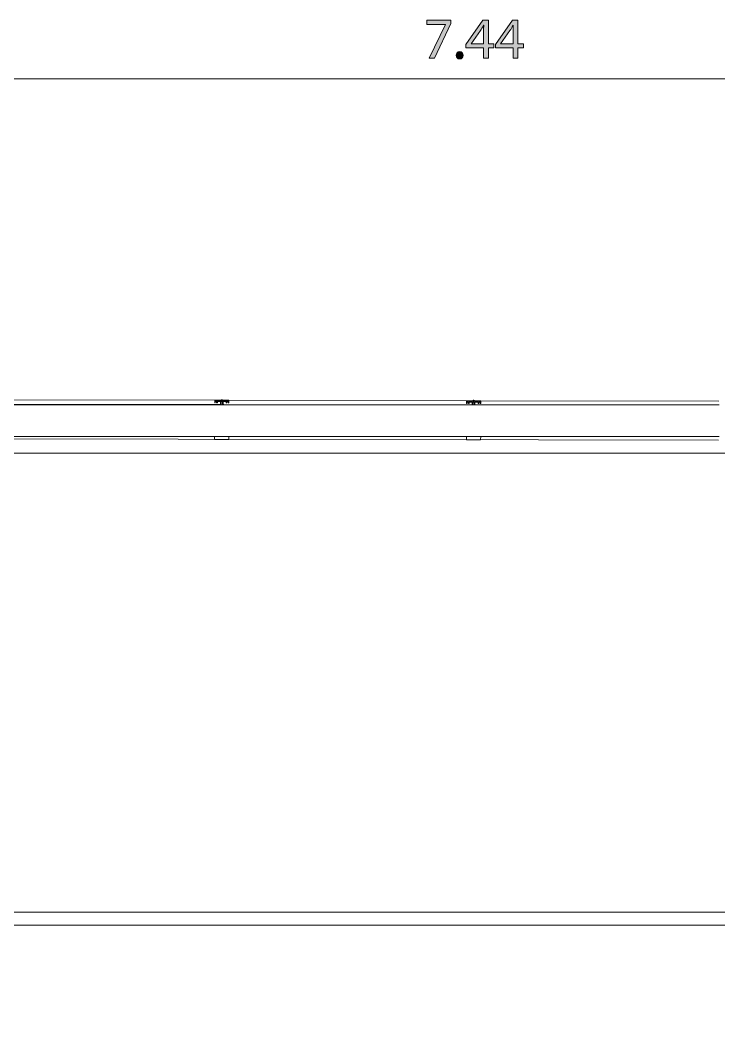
# Model space of a CAD drawing. Header units: centimetres. Extents: x -16.81 to -14.54, y 1.61 to 2.77.
# Drawn here: x -15.8976 to -15.7886, y 2.6092 to 2.7655 of the extents above; entities that cross this region are included whole.
import ezdxf

# ---------------------------------------------------------------- set-up
doc = ezdxf.new("R2010")
doc.units = ezdxf.units.CM
doc.header["$MEASUREMENT"] = 0
doc.layers.get('0').update_dxf_attribs({"lineweight": 0})
doc.layers.add('EXP COTA', color=7, linetype='Continuous', lineweight=0)

# ---------------------------------------------------------------- blocks, each defined once
blk = doc.blocks.new('Block_37')
at = {"layer": 'EXP COTA', "true_color": 0x0000cc, "transparency": 33554687}
h = blk.add_hatch(color=172, dxfattribs=at)
h.dxf.hatch_style = 2
edge = h.paths.add_edge_path()
edge.add_spline(control_points=[(-15.83039, 2.76548), (-15.83039, 2.76548), (-15.83039, 2.76493), (-15.83039, 2.76493), (-15.83039, 2.76493), (-15.83297, 2.75952), (-15.83297, 2.75952), (-15.83297, 2.75952), (-15.83381, 2.75952), (-15.83381, 2.75952), (-15.83381, 2.75952), (-15.83123, 2.76479), (-15.83123, 2.76479), (-15.83123, 2.76479), (-15.83414, 2.76479), (-15.83414, 2.76479), (-15.83414, 2.76479), (-15.83414, 2.76548), (-15.83414, 2.76548), (-15.83414, 2.76548), (-15.83039, 2.76548), (-15.83039, 2.76548)], knot_values=[0, 0, 0, 0, 1, 1, 1, 2, 2, 2, 3, 3, 3, 4, 4, 4, 5, 5, 5, 6, 6, 6, 7, 7, 7, 7], degree=3, periodic=0)
h = blk.add_hatch(color=172, dxfattribs=at)
h.dxf.hatch_style = 2
edge = h.paths.add_edge_path()
edge.add_spline(control_points=[(-15.8253, 2.76176), (-15.8253, 2.76176), (-15.8253, 2.76376), (-15.8253, 2.76376), (-15.8253, 2.76407), (-15.82529, 2.76438), (-15.82527, 2.76469), (-15.82527, 2.76469), (-15.8253, 2.76469), (-15.8253, 2.76469), (-15.82548, 2.76434), (-15.82563, 2.7641), (-15.82579, 2.76383), (-15.82579, 2.76383), (-15.82725, 2.7618), (-15.82725, 2.7618), (-15.82725, 2.7618), (-15.82725, 2.76176), (-15.82725, 2.76176), (-15.82725, 2.76176), (-15.8253, 2.76176), (-15.8253, 2.76176)], knot_values=[0, 0, 0, 0, 1, 1, 1, 2, 2, 2, 3, 3, 3, 4, 4, 4, 5, 5, 5, 6, 6, 6, 7, 7, 7, 7], degree=3, periodic=0)
edge = h.paths.add_edge_path()
edge.add_spline(control_points=[(-15.8253, 2.75952), (-15.8253, 2.75952), (-15.8253, 2.76114), (-15.8253, 2.76114), (-15.8253, 2.76114), (-15.82806, 2.76114), (-15.82806, 2.76114), (-15.82806, 2.76114), (-15.82806, 2.76166), (-15.82806, 2.76166), (-15.82806, 2.76166), (-15.82541, 2.76548), (-15.82541, 2.76548), (-15.82541, 2.76548), (-15.82453, 2.76548), (-15.82453, 2.76548), (-15.82453, 2.76548), (-15.82453, 2.76176), (-15.82453, 2.76176), (-15.82453, 2.76176), (-15.8237, 2.76176), (-15.8237, 2.76176), (-15.8237, 2.76176), (-15.8237, 2.76114), (-15.8237, 2.76114), (-15.8237, 2.76114), (-15.82453, 2.76114), (-15.82453, 2.76114), (-15.82453, 2.76114), (-15.82453, 2.75952), (-15.82453, 2.75952), (-15.82453, 2.75952), (-15.8253, 2.75952), (-15.8253, 2.75952)], knot_values=[0, 0, 0, 0, 1, 1, 1, 2, 2, 2, 3, 3, 3, 4, 4, 4, 5, 5, 5, 6, 6, 6, 7, 7, 7, 8, 8, 8, 9, 9, 9, 10, 10, 10, 11, 11, 11, 11], degree=3, periodic=0)
h = blk.add_hatch(color=172, dxfattribs=at)
h.dxf.hatch_style = 2
edge = h.paths.add_edge_path()
edge.add_spline(control_points=[(-15.82071, 2.76176), (-15.82071, 2.76176), (-15.82071, 2.76376), (-15.82071, 2.76376), (-15.82071, 2.76407), (-15.82069, 2.76438), (-15.82067, 2.76469), (-15.82067, 2.76469), (-15.82071, 2.76469), (-15.82071, 2.76469), (-15.82088, 2.76434), (-15.82103, 2.7641), (-15.82119, 2.76383), (-15.82119, 2.76383), (-15.82265, 2.7618), (-15.82265, 2.7618), (-15.82265, 2.7618), (-15.82265, 2.76176), (-15.82265, 2.76176), (-15.82265, 2.76176), (-15.82071, 2.76176), (-15.82071, 2.76176)], knot_values=[0, 0, 0, 0, 1, 1, 1, 2, 2, 2, 3, 3, 3, 4, 4, 4, 5, 5, 5, 6, 6, 6, 7, 7, 7, 7], degree=3, periodic=0)
edge = h.paths.add_edge_path()
edge.add_spline(control_points=[(-15.82071, 2.75952), (-15.82071, 2.75952), (-15.82071, 2.76114), (-15.82071, 2.76114), (-15.82071, 2.76114), (-15.82346, 2.76114), (-15.82346, 2.76114), (-15.82346, 2.76114), (-15.82346, 2.76166), (-15.82346, 2.76166), (-15.82346, 2.76166), (-15.82081, 2.76548), (-15.82081, 2.76548), (-15.82081, 2.76548), (-15.81995, 2.76548), (-15.81995, 2.76548), (-15.81995, 2.76548), (-15.81995, 2.76176), (-15.81995, 2.76176), (-15.81995, 2.76176), (-15.8191, 2.76176), (-15.8191, 2.76176), (-15.8191, 2.76176), (-15.8191, 2.76114), (-15.8191, 2.76114), (-15.8191, 2.76114), (-15.81995, 2.76114), (-15.81995, 2.76114), (-15.81995, 2.76114), (-15.81995, 2.75952), (-15.81995, 2.75952), (-15.81995, 2.75952), (-15.82071, 2.75952), (-15.82071, 2.75952)], knot_values=[0, 0, 0, 0, 1, 1, 1, 2, 2, 2, 3, 3, 3, 4, 4, 4, 5, 5, 5, 6, 6, 6, 7, 7, 7, 8, 8, 8, 9, 9, 9, 10, 10, 10, 11, 11, 11, 11], degree=3, periodic=0)
h = blk.add_hatch(color=172, dxfattribs=at)
h.dxf.hatch_style = 2
edge = h.paths.add_edge_path()
edge.add_spline(control_points=[(-15.82958, 2.76), (-15.82958, 2.76035), (-15.82935, 2.76059), (-15.82904, 2.76059), (-15.82872, 2.76059), (-15.82849, 2.76035), (-15.82849, 2.76), (-15.82849, 2.75966), (-15.8287, 2.75942), (-15.82904, 2.75942), (-15.82937, 2.75942), (-15.82958, 2.75966), (-15.82958, 2.76)], knot_values=[0, 0, 0, 0, 1, 1, 1, 2, 2, 2, 3, 3, 3, 4, 4, 4, 4], degree=3, periodic=0)
at = {"layer": 'EXP COTA'}
for points, knots in [([(-15.83039, 2.76548), (-15.83039, 2.76548), (-15.83039, 2.76493), (-15.83039, 2.76493), (-15.83039, 2.76493), (-15.83297, 2.75952), (-15.83297, 2.75952), (-15.83297, 2.75952), (-15.83381, 2.75952), (-15.83381, 2.75952), (-15.83381, 2.75952), (-15.83123, 2.76479), (-15.83123, 2.76479), (-15.83123, 2.76479), (-15.83414, 2.76479), (-15.83414, 2.76479), (-15.83414, 2.76479), (-15.83414, 2.76548), (-15.83414, 2.76548), (-15.83414, 2.76548), (-15.83039, 2.76548), (-15.83039, 2.76548)], [0, 0, 0, 0, 1, 1, 1, 2, 2, 2, 3, 3, 3, 4, 4, 4, 5, 5, 5, 6, 6, 6, 7, 7, 7, 7]), ([(-15.8253, 2.75952), (-15.8253, 2.75952), (-15.8253, 2.76114), (-15.8253, 2.76114), (-15.8253, 2.76114), (-15.82806, 2.76114), (-15.82806, 2.76114), (-15.82806, 2.76114), (-15.82806, 2.76166), (-15.82806, 2.76166), (-15.82806, 2.76166), (-15.82541, 2.76548), (-15.82541, 2.76548), (-15.82541, 2.76548), (-15.82453, 2.76548), (-15.82453, 2.76548), (-15.82453, 2.76548), (-15.82453, 2.76176), (-15.82453, 2.76176), (-15.82453, 2.76176), (-15.8237, 2.76176), (-15.8237, 2.76176), (-15.8237, 2.76176), (-15.8237, 2.76114), (-15.8237, 2.76114), (-15.8237, 2.76114), (-15.82453, 2.76114), (-15.82453, 2.76114), (-15.82453, 2.76114), (-15.82453, 2.75952), (-15.82453, 2.75952), (-15.82453, 2.75952), (-15.8253, 2.75952), (-15.8253, 2.75952)], [0, 0, 0, 0, 1, 1, 1, 2, 2, 2, 3, 3, 3, 4, 4, 4, 5, 5, 5, 6, 6, 6, 7, 7, 7, 8, 8, 8, 9, 9, 9, 10, 10, 10, 11, 11, 11, 11]), ([(-15.82071, 2.75952), (-15.82071, 2.75952), (-15.82071, 2.76114), (-15.82071, 2.76114), (-15.82071, 2.76114), (-15.82346, 2.76114), (-15.82346, 2.76114), (-15.82346, 2.76114), (-15.82346, 2.76166), (-15.82346, 2.76166), (-15.82346, 2.76166), (-15.82081, 2.76548), (-15.82081, 2.76548), (-15.82081, 2.76548), (-15.81995, 2.76548), (-15.81995, 2.76548), (-15.81995, 2.76548), (-15.81995, 2.76176), (-15.81995, 2.76176), (-15.81995, 2.76176), (-15.8191, 2.76176), (-15.8191, 2.76176), (-15.8191, 2.76176), (-15.8191, 2.76114), (-15.8191, 2.76114), (-15.8191, 2.76114), (-15.81995, 2.76114), (-15.81995, 2.76114), (-15.81995, 2.76114), (-15.81995, 2.75952), (-15.81995, 2.75952), (-15.81995, 2.75952), (-15.82071, 2.75952), (-15.82071, 2.75952)], [0, 0, 0, 0, 1, 1, 1, 2, 2, 2, 3, 3, 3, 4, 4, 4, 5, 5, 5, 6, 6, 6, 7, 7, 7, 8, 8, 8, 9, 9, 9, 10, 10, 10, 11, 11, 11, 11]), ([(-15.8253, 2.76176), (-15.8253, 2.76176), (-15.8253, 2.76376), (-15.8253, 2.76376), (-15.8253, 2.76407), (-15.82529, 2.76438), (-15.82527, 2.76469), (-15.82527, 2.76469), (-15.8253, 2.76469), (-15.8253, 2.76469), (-15.82548, 2.76434), (-15.82563, 2.7641), (-15.82579, 2.76383), (-15.82579, 2.76383), (-15.82725, 2.7618), (-15.82725, 2.7618), (-15.82725, 2.7618), (-15.82725, 2.76176), (-15.82725, 2.76176), (-15.82725, 2.76176), (-15.8253, 2.76176), (-15.8253, 2.76176)], [0, 0, 0, 0, 1, 1, 1, 2, 2, 2, 3, 3, 3, 4, 4, 4, 5, 5, 5, 6, 6, 6, 7, 7, 7, 7]), ([(-15.82071, 2.76176), (-15.82071, 2.76176), (-15.82071, 2.76376), (-15.82071, 2.76376), (-15.82071, 2.76407), (-15.82069, 2.76438), (-15.82067, 2.76469), (-15.82067, 2.76469), (-15.82071, 2.76469), (-15.82071, 2.76469), (-15.82088, 2.76434), (-15.82103, 2.7641), (-15.82119, 2.76383), (-15.82119, 2.76383), (-15.82265, 2.7618), (-15.82265, 2.7618), (-15.82265, 2.7618), (-15.82265, 2.76176), (-15.82265, 2.76176), (-15.82265, 2.76176), (-15.82071, 2.76176), (-15.82071, 2.76176)], [0, 0, 0, 0, 1, 1, 1, 2, 2, 2, 3, 3, 3, 4, 4, 4, 5, 5, 5, 6, 6, 6, 7, 7, 7, 7]), ([(-15.82958, 2.76), (-15.82958, 2.76035), (-15.82935, 2.76059), (-15.82904, 2.76059), (-15.82872, 2.76059), (-15.82849, 2.76035), (-15.82849, 2.76), (-15.82849, 2.75966), (-15.8287, 2.75942), (-15.82904, 2.75942), (-15.82937, 2.75942), (-15.82958, 2.75966), (-15.82958, 2.76)], [0, 0, 0, 0, 1, 1, 1, 2, 2, 2, 3, 3, 3, 4, 4, 4, 4])]:
    blk.add_open_spline(points, degree=3, knots=knots, dxfattribs=at)
blk = doc.blocks.new('Block_36')
at = {"layer": 'EXP COTA'}
blk.add_blockref('Block_37', (0, 0), dxfattribs=at)
blk = doc.blocks.new('Block_35')
at = {"layer": 'EXP COTA', "true_color": 0x0000cc, "transparency": 33554687}
h = blk.add_hatch(color=172, dxfattribs=at)
h.dxf.hatch_style = 2
h.paths.add_polyline_path([(-15.94924, 2.75751), (-15.94924, 2.75516), (-15.9563, 2.75633)])
h = blk.add_hatch(color=172, dxfattribs=at)
h.dxf.hatch_style = 2
h.paths.add_polyline_path([(-15.70101, 2.75751), (-15.70101, 2.75516), (-15.69395, 2.75633)])
at = {"layer": 'EXP COTA', "color": 172, "lineweight": 0, "true_color": 0x0000cc}
for p, q in [((-15.9563, 2.66884), (-15.9563, 2.76339)), ((-15.69395, 2.66884), (-15.69395, 2.76339)), ((-15.94924, 2.75633), (-15.70101, 2.75633))]:
    blk.add_line(p, q, dxfattribs=at)
at = {"layer": 'EXP COTA'}
for points in [[(-15.94924, 2.75751), (-15.94924, 2.75516), (-15.9563, 2.75633), (-15.9563, 2.75633)], [(-15.70101, 2.75751), (-15.70101, 2.75516), (-15.69395, 2.75633), (-15.69395, 2.75633)]]:
    blk.add_lwpolyline(points, close=True, dxfattribs=at)
blk.add_blockref('Block_36', (0, 0), dxfattribs=at)

msp = doc.modelspace()

# ---------------------------------------------------------------- linework, layer by layer
at = {"color": 18, "lineweight": 0, "true_color": 0x000000}
for p, q in [((-15.86723, 2.70623), (-15.90425, 2.7063)), ((-15.86723, 2.70623), (-15.86723, 2.7058)), ((-15.86713, 2.70623), (-15.86723, 2.70623)), ((-15.86713, 2.7058), (-15.86723, 2.7058)), ((-15.86713, 2.70613), (-15.86713, 2.70623)), ((-15.8651, 2.70622), (-15.86713, 2.70623)), ((-15.86713, 2.70613), (-15.8651, 2.70613)), ((-15.86713, 2.70603), (-15.86692, 2.70603)), ((-15.86713, 2.70603), (-15.86713, 2.7058)), ((-15.86692, 2.70603), (-15.86692, 2.7058)), ((-15.86692, 2.7058), (-15.86681, 2.7058)), ((-15.86681, 2.70603), (-15.86633, 2.70602)), ((-15.86681, 2.70603), (-15.86681, 2.7058)), ((-15.86647, 2.70617), (-15.86647, 2.70613)), ((-15.86629, 2.70617), (-15.86647, 2.70617)), ((-15.86647, 2.70617), (-15.86647, 2.70613)), ((-15.86629, 2.70617), (-15.86647, 2.70617)), ((-15.86633, 2.70551), (-15.86633, 2.70602)), ((-15.86628, 2.70618), (-15.86629, 2.70617)), ((-15.86628, 2.70618), (-15.86629, 2.70617)), ((-15.86594, 2.70617), (-15.86629, 2.70617)), ((-15.86594, 2.70617), (-15.86629, 2.70617)), ((-15.86627, 2.70621), (-15.86628, 2.7062)), ((-15.86627, 2.70621), (-15.86628, 2.7062)), ((-15.86628, 2.7062), (-15.86628, 2.70618)), ((-15.86628, 2.7062), (-15.86628, 2.70618)), ((-15.86626, 2.70623), (-15.86627, 2.70622)), ((-15.86626, 2.70623), (-15.86627, 2.70622)), ((-15.86627, 2.70622), (-15.86627, 2.70621)), ((-15.86627, 2.70622), (-15.86627, 2.70621)), ((-15.86625, 2.70623), (-15.86626, 2.70623)), ((-15.86625, 2.70623), (-15.86626, 2.70623)), ((-15.86624, 2.70624), (-15.86625, 2.70623)), ((-15.86624, 2.70624), (-15.86625, 2.70623)), ((-15.86623, 2.70626), (-15.86624, 2.70625)), ((-15.86623, 2.70626), (-15.86624, 2.70625)), ((-15.86624, 2.70625), (-15.86624, 2.70624)), ((-15.86624, 2.70625), (-15.86624, 2.70624)), ((-15.86622, 2.70627), (-15.86623, 2.70626)), ((-15.86622, 2.70627), (-15.86623, 2.70626)), ((-15.86621, 2.70627), (-15.86622, 2.70627)), ((-15.86621, 2.70627), (-15.86622, 2.70627)), ((-15.86622, 2.7056), (-15.86622, 2.70602)), ((-15.86622, 2.70602), (-15.86601, 2.70602)), ((-15.8662, 2.70628), (-15.86621, 2.70627)), ((-15.8662, 2.70628), (-15.86621, 2.70627)), ((-15.86619, 2.70628), (-15.8662, 2.70628)), ((-15.86619, 2.70628), (-15.8662, 2.70628)), ((-15.86618, 2.70629), (-15.86619, 2.70628)), ((-15.86618, 2.70629), (-15.86619, 2.70628)), ((-15.86617, 2.70629), (-15.86618, 2.70629)), ((-15.86617, 2.70629), (-15.86618, 2.70629)), ((-15.86615, 2.70629), (-15.86617, 2.70629)), ((-15.86615, 2.70629), (-15.86617, 2.70629)), ((-15.86614, 2.7063), (-15.86615, 2.70629)), ((-15.86614, 2.7063), (-15.86615, 2.70629)), ((-15.86613, 2.7063), (-15.86614, 2.7063)), ((-15.86613, 2.7063), (-15.86614, 2.7063)), ((-15.86612, 2.7063), (-15.86613, 2.7063)), ((-15.86612, 2.7063), (-15.86613, 2.7063)), ((-15.86611, 2.7063), (-15.86612, 2.7063)), ((-15.86611, 2.7063), (-15.86612, 2.7063)), ((-15.8661, 2.7063), (-15.86611, 2.7063)), ((-15.8661, 2.7063), (-15.86611, 2.7063)), ((-15.86609, 2.7063), (-15.8661, 2.7063)), ((-15.86609, 2.7063), (-15.8661, 2.7063)), ((-15.86607, 2.70629), (-15.86609, 2.7063)), ((-15.86607, 2.70629), (-15.86609, 2.7063)), ((-15.86606, 2.70629), (-15.86607, 2.70629)), ((-15.86606, 2.70629), (-15.86607, 2.70629)), ((-15.86605, 2.70629), (-15.86606, 2.70629)), ((-15.86605, 2.70629), (-15.86606, 2.70629)), ((-15.86604, 2.70628), (-15.86605, 2.70629)), ((-15.86604, 2.70628), (-15.86605, 2.70629)), ((-15.86603, 2.70628), (-15.86604, 2.70628)), ((-15.86603, 2.70628), (-15.86604, 2.70628)), ((-15.86602, 2.70627), (-15.86603, 2.70628)), ((-15.86602, 2.70627), (-15.86603, 2.70628)), ((-15.86601, 2.70627), (-15.86602, 2.70627)), ((-15.86601, 2.70627), (-15.86602, 2.70627)), ((-15.866, 2.70626), (-15.86601, 2.70627)), ((-15.866, 2.70626), (-15.86601, 2.70627)), ((-15.86601, 2.7056), (-15.86601, 2.70602)), ((-15.86599, 2.70625), (-15.866, 2.70626)), ((-15.86599, 2.70625), (-15.866, 2.70626)), ((-15.86598, 2.70624), (-15.86599, 2.70625)), ((-15.86598, 2.70624), (-15.86599, 2.70625)), ((-15.86598, 2.70623), (-15.86598, 2.70624)), ((-15.86598, 2.70623), (-15.86598, 2.70624)), ((-15.86597, 2.70622), (-15.86598, 2.70623)), ((-15.86597, 2.70622), (-15.86598, 2.70623)), ((-15.86596, 2.70621), (-15.86597, 2.70622)), ((-15.86596, 2.70621), (-15.86597, 2.70622)), ((-15.86596, 2.7062), (-15.86596, 2.70621)), ((-15.86596, 2.7062), (-15.86596, 2.70621)), ((-15.86595, 2.70619), (-15.86596, 2.7062)), ((-15.86595, 2.70619), (-15.86596, 2.7062)), ((-15.86595, 2.70618), (-15.86595, 2.70619)), ((-15.86595, 2.70618), (-15.86595, 2.70619)), ((-15.86594, 2.70617), (-15.86595, 2.70618)), ((-15.86594, 2.70617), (-15.86595, 2.70618)), ((-15.86576, 2.70617), (-15.86594, 2.70617)), ((-15.86576, 2.70617), (-15.86594, 2.70617)), ((-15.8659, 2.70602), (-15.86542, 2.70602)), ((-15.8659, 2.70602), (-15.8659, 2.70551)), ((-15.86576, 2.70613), (-15.86576, 2.70617)), ((-15.86576, 2.70613), (-15.86576, 2.70617)), ((-15.86542, 2.70602), (-15.86542, 2.7058)), ((-15.86531, 2.7058), (-15.86542, 2.7058)), ((-15.86531, 2.70602), (-15.8651, 2.70602)), ((-15.86531, 2.70602), (-15.86531, 2.7058)), ((-15.8651, 2.70623), (-15.865, 2.70623)), ((-15.8651, 2.70613), (-15.8651, 2.70623)), ((-15.8651, 2.70602), (-15.8651, 2.7058)), ((-15.8651, 2.7058), (-15.865, 2.7058)), ((-15.865, 2.70623), (-15.865, 2.7058)), ((-15.82798, 2.70615), (-15.865, 2.70622)), ((-15.82798, 2.70616), (-15.82798, 2.70573)), ((-15.82787, 2.70616), (-15.82798, 2.70616)), ((-15.82787, 2.70573), (-15.82798, 2.70573)), ((-15.82787, 2.70606), (-15.82787, 2.70616)), ((-15.82585, 2.70615), (-15.82787, 2.70615)), ((-15.82787, 2.70606), (-15.82585, 2.70605)), ((-15.82787, 2.70595), (-15.82766, 2.70595)), ((-15.82787, 2.70595), (-15.82787, 2.70573)), ((-15.82766, 2.70595), (-15.82766, 2.70573)), ((-15.82766, 2.70573), (-15.82756, 2.70573)), ((-15.82756, 2.70595), (-15.82707, 2.70595)), ((-15.82756, 2.70595), (-15.82756, 2.70573)), ((-15.82721, 2.7061), (-15.82721, 2.70606)), ((-15.82703, 2.7061), (-15.82721, 2.7061)), ((-15.82721, 2.7061), (-15.82721, 2.70606)), ((-15.82703, 2.7061), (-15.82721, 2.7061)), ((-15.82707, 2.70551), (-15.82707, 2.70595)), ((-15.82702, 2.70612), (-15.82703, 2.70611)), ((-15.82702, 2.70612), (-15.82703, 2.70611)), ((-15.82703, 2.70611), (-15.82703, 2.7061)), ((-15.82703, 2.70611), (-15.82703, 2.7061)), ((-15.82669, 2.7061), (-15.82703, 2.7061)), ((-15.82669, 2.7061), (-15.82703, 2.7061)), ((-15.82701, 2.70614), (-15.82702, 2.70613)), ((-15.82701, 2.70614), (-15.82702, 2.70613)), ((-15.82702, 2.70613), (-15.82702, 2.70612)), ((-15.82702, 2.70613), (-15.82702, 2.70612)), ((-15.827, 2.70616), (-15.82701, 2.70615)), ((-15.827, 2.70616), (-15.82701, 2.70615)), ((-15.82701, 2.70615), (-15.82701, 2.70614)), ((-15.82701, 2.70615), (-15.82701, 2.70614)), ((-15.82699, 2.70617), (-15.827, 2.70616)), ((-15.82699, 2.70617), (-15.827, 2.70616)), ((-15.82698, 2.70618), (-15.82699, 2.70617)), ((-15.82698, 2.70618), (-15.82699, 2.70617)), ((-15.82697, 2.70618), (-15.82698, 2.70618)), ((-15.82697, 2.70618), (-15.82698, 2.70618)), ((-15.82696, 2.70619), (-15.82697, 2.70618)), ((-15.82696, 2.70619), (-15.82697, 2.70618)), ((-15.82697, 2.70552), (-15.82697, 2.70595)), ((-15.82697, 2.70595), (-15.82676, 2.70595)), ((-15.82695, 2.7062), (-15.82696, 2.70619)), ((-15.82695, 2.7062), (-15.82696, 2.70619)), ((-15.82694, 2.7062), (-15.82695, 2.7062)), ((-15.82694, 2.7062), (-15.82695, 2.7062)), ((-15.82693, 2.70621), (-15.82694, 2.7062)), ((-15.82693, 2.70621), (-15.82694, 2.7062)), ((-15.82692, 2.70621), (-15.82693, 2.70621)), ((-15.82692, 2.70621), (-15.82693, 2.70621)), ((-15.82691, 2.70622), (-15.82692, 2.70621)), ((-15.82691, 2.70622), (-15.82692, 2.70621)), ((-15.8269, 2.70622), (-15.82691, 2.70622)), ((-15.8269, 2.70622), (-15.82691, 2.70622)), ((-15.82689, 2.70622), (-15.8269, 2.70622)), ((-15.82689, 2.70622), (-15.8269, 2.70622)), ((-15.82688, 2.70622), (-15.82689, 2.70622)), ((-15.82688, 2.70622), (-15.82689, 2.70622)), ((-15.82687, 2.70622), (-15.82688, 2.70622)), ((-15.82687, 2.70622), (-15.82688, 2.70622)), ((-15.82686, 2.70622), (-15.82687, 2.70622)), ((-15.82686, 2.70622), (-15.82687, 2.70622)), ((-15.82684, 2.70622), (-15.82686, 2.70622)), ((-15.82684, 2.70622), (-15.82686, 2.70622)), ((-15.82683, 2.70622), (-15.82684, 2.70622)), ((-15.82683, 2.70622), (-15.82684, 2.70622)), ((-15.82682, 2.70622), (-15.82683, 2.70622)), ((-15.82682, 2.70622), (-15.82683, 2.70622)), ((-15.82681, 2.70622), (-15.82682, 2.70622)), ((-15.82681, 2.70622), (-15.82682, 2.70622)), ((-15.8268, 2.70621), (-15.82681, 2.70622)), ((-15.8268, 2.70621), (-15.82681, 2.70622)), ((-15.82679, 2.70621), (-15.8268, 2.70621)), ((-15.82679, 2.70621), (-15.8268, 2.70621)), ((-15.82678, 2.7062), (-15.82679, 2.70621)), ((-15.82678, 2.7062), (-15.82679, 2.70621)), ((-15.82677, 2.7062), (-15.82678, 2.7062)), ((-15.82677, 2.7062), (-15.82678, 2.7062)), ((-15.82676, 2.70619), (-15.82677, 2.7062)), ((-15.82676, 2.70619), (-15.82677, 2.7062)), ((-15.82675, 2.70618), (-15.82676, 2.70619)), ((-15.82675, 2.70618), (-15.82676, 2.70619)), ((-15.82676, 2.70552), (-15.82676, 2.70595)), ((-15.82674, 2.70618), (-15.82675, 2.70618)), ((-15.82674, 2.70618), (-15.82675, 2.70618)), ((-15.82673, 2.70617), (-15.82674, 2.70618)), ((-15.82673, 2.70617), (-15.82674, 2.70618)), ((-15.82672, 2.70616), (-15.82673, 2.70617)), ((-15.82672, 2.70616), (-15.82673, 2.70617)), ((-15.82672, 2.70615), (-15.82672, 2.70616)), ((-15.82672, 2.70615), (-15.82672, 2.70616)), ((-15.82671, 2.70614), (-15.82672, 2.70615)), ((-15.82671, 2.70614), (-15.82672, 2.70615)), ((-15.8267, 2.70613), (-15.82671, 2.70614)), ((-15.8267, 2.70613), (-15.82671, 2.70614)), ((-15.8267, 2.70612), (-15.8267, 2.70613)), ((-15.8267, 2.70612), (-15.8267, 2.70613)), ((-15.82669, 2.70611), (-15.8267, 2.70612)), ((-15.82669, 2.70611), (-15.8267, 2.70612)), ((-15.82669, 2.7061), (-15.82669, 2.70611)), ((-15.82669, 2.7061), (-15.82669, 2.70611)), ((-15.82651, 2.7061), (-15.82669, 2.7061)), ((-15.82651, 2.7061), (-15.82669, 2.7061)), ((-15.82665, 2.70595), (-15.82617, 2.70595)), ((-15.82665, 2.70595), (-15.82665, 2.70551)), ((-15.82651, 2.70606), (-15.82651, 2.7061)), ((-15.82651, 2.70606), (-15.82651, 2.7061)), ((-15.82617, 2.70595), (-15.82617, 2.70572)), ((-15.82606, 2.70572), (-15.82617, 2.70572)), ((-15.82606, 2.70595), (-15.82585, 2.70595)), ((-15.82606, 2.70595), (-15.82606, 2.70572)), ((-15.82585, 2.70615), (-15.82574, 2.70615)), ((-15.82585, 2.70605), (-15.82585, 2.70615)), ((-15.82585, 2.70595), (-15.82585, 2.70572)), ((-15.82585, 2.70572), (-15.82574, 2.70572)), ((-15.82574, 2.70615), (-15.82574, 2.70572)), ((-15.78865, 2.70608), (-15.82574, 2.70615)), ((-15.86633, 2.70551), (-15.90516, 2.70551)), ((-15.90505, 2.70563), (-15.86643, 2.70556)), ((-15.86618, 2.70551), (-15.86633, 2.70551)), ((-15.86622, 2.7056), (-15.86622, 2.70559)), ((-15.86622, 2.70559), (-15.86622, 2.70558)), ((-15.86622, 2.70558), (-15.86622, 2.70557)), ((-15.86622, 2.70558), (-15.86622, 2.70558)), ((-15.86622, 2.70557), (-15.86622, 2.70556)), ((-15.86622, 2.70556), (-15.86621, 2.70556)), ((-15.86621, 2.70556), (-15.86621, 2.70555)), ((-15.86621, 2.70555), (-15.8662, 2.70554)), ((-15.86621, 2.70555), (-15.86621, 2.70555)), ((-15.8662, 2.70554), (-15.8662, 2.70553)), ((-15.8662, 2.70553), (-15.86619, 2.70552)), ((-15.8662, 2.70553), (-15.8662, 2.70553)), ((-15.86619, 2.70552), (-15.86618, 2.70551)), ((-15.86619, 2.70552), (-15.86619, 2.70552)), ((-15.86618, 2.70551), (-15.86618, 2.70551)), ((-15.86605, 2.70551), (-15.86618, 2.70551)), ((-15.86605, 2.70551), (-15.86604, 2.70552)), ((-15.8659, 2.70551), (-15.86605, 2.70551)), ((-15.86604, 2.70553), (-15.86603, 2.70553)), ((-15.86604, 2.70552), (-15.86604, 2.70553)), ((-15.86604, 2.70552), (-15.86604, 2.70552)), ((-15.86603, 2.70554), (-15.86602, 2.70555)), ((-15.86603, 2.70553), (-15.86603, 2.70554)), ((-15.86602, 2.70556), (-15.86601, 2.70557)), ((-15.86602, 2.70556), (-15.86602, 2.70556)), ((-15.86602, 2.70555), (-15.86602, 2.70556)), ((-15.86602, 2.70555), (-15.86602, 2.70555)), ((-15.86601, 2.70559), (-15.86601, 2.7056)), ((-15.86601, 2.70558), (-15.86601, 2.70559)), ((-15.86601, 2.70558), (-15.86601, 2.70558)), ((-15.86601, 2.70557), (-15.86601, 2.70558)), ((-15.82707, 2.70551), (-15.8659, 2.70551)), ((-15.8658, 2.70556), (-15.84167, 2.70551)), ((-15.82697, 2.70551), (-15.82707, 2.70551)), ((-15.82697, 2.70552), (-15.82697, 2.70551)), ((-15.82697, 2.70552), (-15.82697, 2.70552)), ((-15.82676, 2.70551), (-15.82697, 2.70551)), ((-15.82676, 2.70552), (-15.82676, 2.70552)), ((-15.82676, 2.70551), (-15.82676, 2.70552)), ((-15.82665, 2.70551), (-15.82676, 2.70551)), ((-15.78857, 2.70551), (-15.82665, 2.70551)), ((-15.7887, 2.69998), (-15.94352, 2.70027)), ((-15.90426, 2.70058), (-15.86724, 2.70058)), ((-15.86724, 2.70058), (-15.86724, 2.70013)), ((-15.86724, 2.70058), (-15.86501, 2.70058)), ((-15.86724, 2.70013), (-15.86501, 2.70012)), ((-15.86501, 2.70012), (-15.86501, 2.70058)), ((-15.86501, 2.70058), (-15.82799, 2.70058)), ((-15.82799, 2.70058), (-15.82799, 2.70005)), ((-15.82799, 2.70058), (-15.82575, 2.70058)), ((-15.82799, 2.70005), (-15.82576, 2.70005)), ((-15.82576, 2.70005), (-15.82575, 2.70058)), ((-15.82575, 2.70058), (-15.78857, 2.70058)), ((-15.9563, 2.69798), (-15.69835, 2.69798)), ((-15.78495, 2.62646), (-15.94741, 2.62646))]:
    msp.add_line(p, q, dxfattribs=at)
at = {"layer": 'EXP COTA', "color": 3, "lineweight": 0, "true_color": 0x00ff00}
msp.add_lwpolyline([(-16.4738, 2.69594), (-16.4738, 2.62443), (-15.15136, 2.62443), (-15.15136, 2.39705), (-15.10919, 2.39705)], dxfattribs=at)

# ---------------------------------------------------------------- block references
at = {"layer": 'EXP COTA'}
msp.add_blockref('Block_35', (0, 0), dxfattribs=at)

doc.saveas('drawing.dxf')
